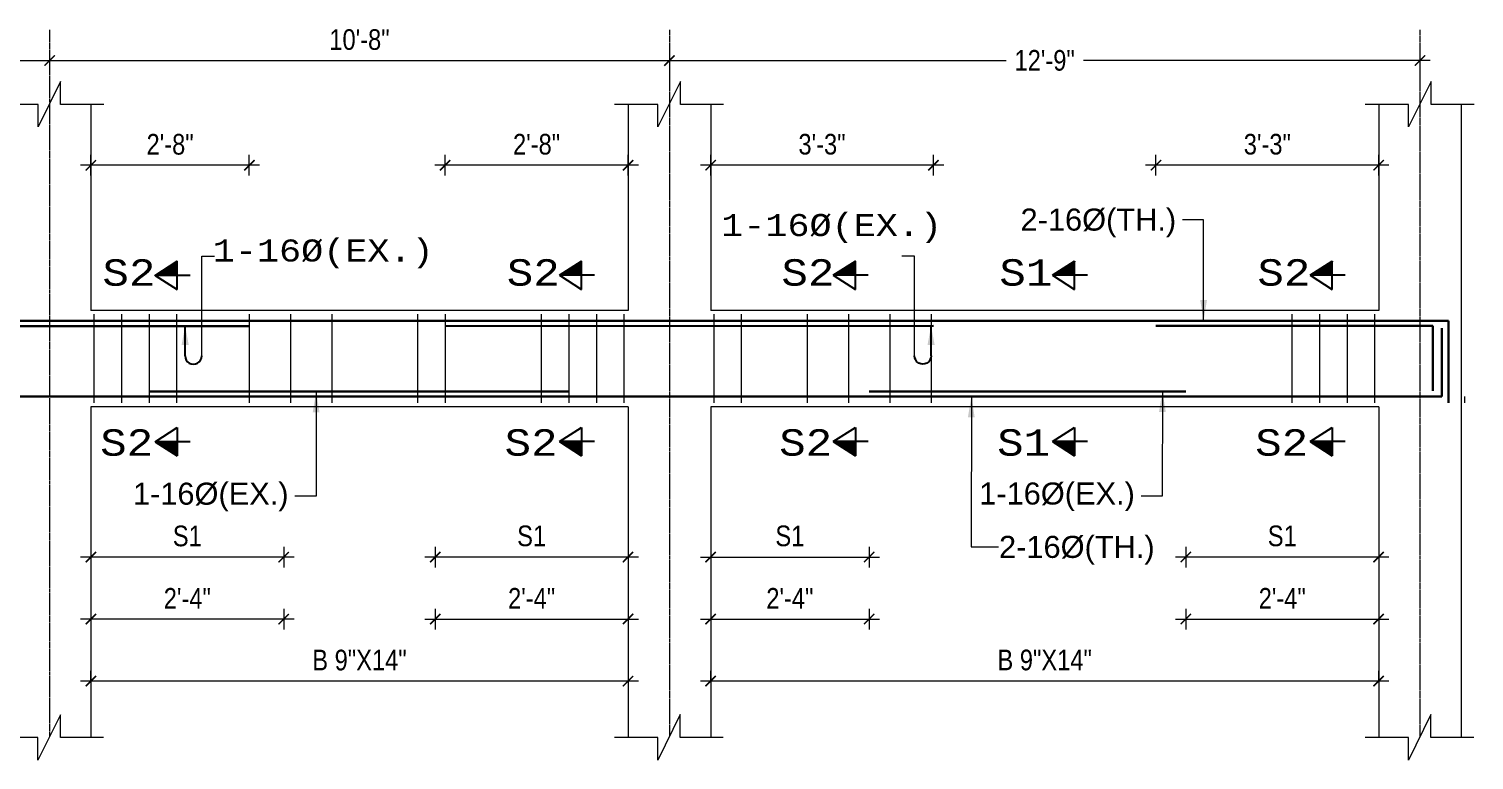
# Model space of a CAD drawing. Header units: inches. Extents: x -2812 to 9774, y -15726 to -746.
# Drawn here: x -707.9 to -288.2, y -11853.9 to -11641.5 of the extents above; entities that cross this region are included whole.
import ezdxf

# ---------------------------------------------------------------- set-up
doc = ezdxf.new("R2010")
doc.units = ezdxf.units.IN
doc.header["$LTSCALE"] = 17
doc.header["$MEASUREMENT"] = 0
for name, pattern in [('ACAD_ISO02W100', [15, 12, -3]), ('ACAD_ISO03W100', [30, 12, -18]), ('CENTER2', [1.125, 0.75, -0.125, 0.125, -0.125])]:
    doc.linetypes.add(name, pattern=pattern)
for name, color, linetype, lineweight in [('09 CONTINUITY', 7, 'Continuous', 9), ('15 CENTER', 113, 'CENTER2', 15), ('15 EXT BAR DIMENSION', 130, 'Continuous', 15), ('15 TEXT', 7, 'Continuous', 15), ('20 BEAM ELEVATION', 140, 'ACAD_ISO03W100', 20), ('20 BEAM SECTION ARROW', 7, 'ACAD_ISO02W100', 20), ('20 STIRRUPS', 137, 'Continuous', 20), ('25 BOT BAR', 12, 'Continuous', 25), ('30 EXTRABAR', 6, 'Continuous', 30), ('30 RENFORCEMENT', 12, 'Continuous', 30), ('MARK', 1, 'Continuous', 25), ('RINF', 4, 'Continuous', 25)]:
    doc.layers.add(name, color=color, linetype=linetype, lineweight=lineweight)
doc.layers.add('Dim', color=1, linetype='Continuous')
doc.styles.add('ARIAL', font='arial.ttf')
doc.styles.add('CUNEW', font='cour.ttf')
doc.styles.add('ordinary', font='ARIALN.TTF')
doc.styles.add('TEX8', font='cour.ttf', dxfattribs={"width": 0.75})
doc.dimstyles.new('SUREN 1', dxfattribs={"dimtxt": 0.75, "dimasz": 6, "dimexe": 1.5, "dimexo": 1.5, "dimgap": 1, "dimtad": 1, "dimdec": 1, "dimzin": 3, "dimdsep": 46, "dimlunit": 4, "dimtxsty": 'TEX8', "dimblk": 'ARCHTICK', "dimcen": 0.09375, "dimclrd": 1, "dimclre": 1, "dimclrt": 256, "dimadec": 0, "dimazin": 0, "dimtfac": 0.75, "dimtdec": 1, "dimtmove": 1, "dimatfit": 3, "dimfxl": 1, "dimtolj": 1, "dimtzin": 0, "dimlwd": 9, "dimlwe": 9, "dimarcsym": 0})
doc.dimstyles.new('SUREN 4', dxfattribs={"dimtxt": 4, "dimasz": 3, "dimexe": 3, "dimexo": 0, "dimgap": 3, "dimtad": 1, "dimdec": 0, "dimzin": 3, "dimdsep": 46, "dimlunit": 4, "dimtxsty": 'ordinary', "dimblk": 'ARCHTICK', "dimcen": 8, "dimdle": 3, "dimclrd": 1, "dimclre": 5, "dimclrt": 256, "dimadec": 3, "dimazin": 0, "dimtfac": 1, "dimtdec": 0, "dimtmove": 1, "dimatfit": 3, "dimfxl": 3, "dimfxlon": 1, "dimfrac": 1, "dimtolj": 1, "dimtzin": 0, "dimlwd": 5, "dimlwe": 5, "dimarcsym": 0})

# ---------------------------------------------------------------- blocks, each defined once
blk = doc.blocks.new('_ArchTick')
at = {"color": 0, "linetype": 'ByBlock', "const_width": 0.15}
blk.add_lwpolyline([(-0.5, -0.5), (0.5, 0.5)], dxfattribs=at)
blk = doc.blocks.new('*D1146')
at = {"layer": 'Defpoints', "color": 0, "transparency": 16777216}
for p in [(16422.78, -9256.88), (16478.78, -9256.88), (16422.78, -9300.49)]:
    blk.add_point(p, dxfattribs=at)
at = {"layer": 'Dim', "color": 1, "lineweight": 5, "transparency": 16777216}
blk.add_line((16481.78, -9300.49), (16419.78, -9300.49), dxfattribs=at)
at = {"layer": 'Dim', "color": 5, "lineweight": 5, "transparency": 16777216}
for p, q in [((16422.78, -9297.49), (16422.78, -9303.49)), ((16478.78, -9297.49), (16478.78, -9303.49))]:
    blk.add_line(p, q, dxfattribs=at)
at = {"layer": 'Dim', "color": 1, "lineweight": 5, "transparency": 16777216, "xscale": 3, "yscale": 3, "zscale": 3, "rotation": 180}
blk.add_blockref('_ArchTick', (16422.78, -9300.49), dxfattribs=at)
at = {"layer": 'Dim', "color": 1, "lineweight": 5, "transparency": 16777216, "xscale": 3, "yscale": 3, "zscale": 3}
blk.add_blockref('_ArchTick', (16478.78, -9300.49), dxfattribs=at)
at = {"layer": 'Dim', "transparency": 16777216, "insert": (16450.78, -9294.38), "char_height": 6, "attachment_point": 5, "style": 'ordinary'}
blk.add_mtext('\\A1;S1', dxfattribs=at)
blk = doc.blocks.new('*D1147')
at = {"layer": 'Defpoints', "color": 0, "transparency": 16777216}
for p in [(16422.78, -9256.88), (16478.78, -9256.88), (16478.78, -9318.49)]:
    blk.add_point(p, dxfattribs=at)
at = {"layer": 'Dim', "color": 5, "lineweight": 5, "transparency": 16777216}
for p, q in [((16422.78, -9315.49), (16422.78, -9321.49)), ((16478.78, -9315.49), (16478.78, -9321.49))]:
    blk.add_line(p, q, dxfattribs=at)
at = {"layer": 'Dim', "color": 1, "lineweight": 5, "transparency": 16777216}
blk.add_line((16419.78, -9318.49), (16481.78, -9318.49), dxfattribs=at)
at = {"layer": 'Dim', "color": 1, "lineweight": 5, "transparency": 16777216, "xscale": 3, "yscale": 3, "zscale": 3, "rotation": 180}
blk.add_blockref('_ArchTick', (16422.78, -9318.49), dxfattribs=at)
at = {"layer": 'Dim', "color": 1, "lineweight": 5, "transparency": 16777216, "xscale": 3, "yscale": 3, "zscale": 3}
blk.add_blockref('_ArchTick', (16478.78, -9318.49), dxfattribs=at)
at = {"layer": 'Dim', "transparency": 16777216, "insert": (16450.78, -9312.47), "char_height": 6, "attachment_point": 5, "style": 'ordinary'}
blk.add_mtext('\\A1;2\'-4"', dxfattribs=at)
blk = doc.blocks.new('*D1148')
at = {"layer": 'Defpoints', "color": 0, "transparency": 16777216}
for p in [(16204.78, -9256.88), (16260.78, -9256.88), (16204.78, -9300.49)]:
    blk.add_point(p, dxfattribs=at)
at = {"layer": 'Dim', "color": 1, "lineweight": 5, "transparency": 16777216}
blk.add_line((16263.78, -9300.49), (16201.78, -9300.49), dxfattribs=at)
at = {"layer": 'Dim', "color": 5, "lineweight": 5, "transparency": 16777216}
for p, q in [((16204.78, -9297.49), (16204.78, -9303.49)), ((16260.78, -9297.49), (16260.78, -9303.49))]:
    blk.add_line(p, q, dxfattribs=at)
at = {"layer": 'Dim', "color": 1, "lineweight": 5, "transparency": 16777216, "xscale": 3, "yscale": 3, "zscale": 3, "rotation": 180}
blk.add_blockref('_ArchTick', (16204.78, -9300.49), dxfattribs=at)
at = {"layer": 'Dim', "color": 1, "lineweight": 5, "transparency": 16777216, "xscale": 3, "yscale": 3, "zscale": 3}
blk.add_blockref('_ArchTick', (16260.78, -9300.49), dxfattribs=at)
at = {"layer": 'Dim', "transparency": 16777216, "insert": (16232.78, -9294.38), "char_height": 6, "attachment_point": 5, "style": 'ordinary'}
blk.add_mtext('\\A1;S1', dxfattribs=at)
blk = doc.blocks.new('*D1149')
at = {"layer": 'Defpoints', "color": 0, "transparency": 16777216}
for p in [(16204.78, -9256.88), (16260.78, -9256.88), (16260.78, -9318.49)]:
    blk.add_point(p, dxfattribs=at)
at = {"layer": 'Dim', "color": 5, "lineweight": 5, "transparency": 16777216}
for p, q in [((16204.78, -9315.49), (16204.78, -9321.49)), ((16260.78, -9315.49), (16260.78, -9321.49))]:
    blk.add_line(p, q, dxfattribs=at)
at = {"layer": 'Dim', "color": 1, "lineweight": 5, "transparency": 16777216}
blk.add_line((16201.78, -9318.49), (16263.78, -9318.49), dxfattribs=at)
at = {"layer": 'Dim', "color": 1, "lineweight": 5, "transparency": 16777216, "xscale": 3, "yscale": 3, "zscale": 3, "rotation": 180}
blk.add_blockref('_ArchTick', (16204.78, -9318.49), dxfattribs=at)
at = {"layer": 'Dim', "color": 1, "lineweight": 5, "transparency": 16777216, "xscale": 3, "yscale": 3, "zscale": 3}
blk.add_blockref('_ArchTick', (16260.78, -9318.49), dxfattribs=at)
at = {"layer": 'Dim', "transparency": 16777216, "insert": (16232.78, -9312.47), "char_height": 6, "attachment_point": 5, "style": 'ordinary'}
blk.add_mtext('\\A1;2\'-4"', dxfattribs=at)
blk = doc.blocks.new('*D1150')
at = {"layer": 'Defpoints', "color": 0, "transparency": 16777216}
for p in [(16284.78, -9256.88), (16330.78, -9256.88), (16330.78, -9300.49)]:
    blk.add_point(p, dxfattribs=at)
at = {"layer": 'Dim', "color": 1, "lineweight": 5, "transparency": 16777216}
blk.add_line((16281.78, -9300.49), (16333.78, -9300.49), dxfattribs=at)
at = {"layer": 'Dim', "color": 5, "lineweight": 5, "transparency": 16777216}
for p, q in [((16284.78, -9297.49), (16284.78, -9303.49)), ((16330.78, -9297.49), (16330.78, -9303.49))]:
    blk.add_line(p, q, dxfattribs=at)
at = {"layer": 'Dim', "color": 1, "lineweight": 5, "transparency": 16777216, "xscale": 3, "yscale": 3, "zscale": 3, "rotation": 180}
blk.add_blockref('_ArchTick', (16284.78, -9300.49), dxfattribs=at)
at = {"layer": 'Dim', "color": 1, "lineweight": 5, "transparency": 16777216, "xscale": 3, "yscale": 3, "zscale": 3}
blk.add_blockref('_ArchTick', (16330.78, -9300.49), dxfattribs=at)
at = {"layer": 'Dim', "transparency": 16777216, "insert": (16307.78, -9294.38), "char_height": 6, "attachment_point": 5, "style": 'ordinary'}
blk.add_mtext('\\A1;S1', dxfattribs=at)
blk = doc.blocks.new('*D1151')
at = {"layer": 'Defpoints', "color": 0, "transparency": 16777216}
for p in [(16284.78, -9256.88), (16330.78, -9256.88), (16330.78, -9318.49)]:
    blk.add_point(p, dxfattribs=at)
at = {"layer": 'Dim', "color": 5, "lineweight": 5, "transparency": 16777216}
for p, q in [((16284.78, -9315.49), (16284.78, -9321.49)), ((16330.78, -9315.49), (16330.78, -9321.49))]:
    blk.add_line(p, q, dxfattribs=at)
at = {"layer": 'Dim', "color": 1, "lineweight": 5, "transparency": 16777216}
blk.add_line((16281.78, -9318.49), (16333.78, -9318.49), dxfattribs=at)
at = {"layer": 'Dim', "color": 1, "lineweight": 5, "transparency": 16777216, "xscale": 3, "yscale": 3, "zscale": 3, "rotation": 180}
blk.add_blockref('_ArchTick', (16284.78, -9318.49), dxfattribs=at)
at = {"layer": 'Dim', "color": 1, "lineweight": 5, "transparency": 16777216, "xscale": 3, "yscale": 3, "zscale": 3}
blk.add_blockref('_ArchTick', (16330.78, -9318.49), dxfattribs=at)
at = {"layer": 'Dim', "transparency": 16777216, "insert": (16307.78, -9312.47), "char_height": 6, "attachment_point": 5, "style": 'ordinary'}
blk.add_mtext('\\A1;2\'-4"', dxfattribs=at)
blk = doc.blocks.new('*D1152')
at = {"layer": 'Defpoints', "color": 0, "transparency": 16777216}
for p in [(16104.78, -9256.9), (16160.78, -9256.9), (16104.78, -9300.51)]:
    blk.add_point(p, dxfattribs=at)
at = {"layer": 'Dim', "color": 1, "lineweight": 5, "transparency": 16777216}
blk.add_line((16163.78, -9300.51), (16101.78, -9300.51), dxfattribs=at)
at = {"layer": 'Dim', "color": 5, "lineweight": 5, "transparency": 16777216}
for p, q in [((16104.78, -9297.51), (16104.78, -9303.51)), ((16160.78, -9297.51), (16160.78, -9303.51))]:
    blk.add_line(p, q, dxfattribs=at)
at = {"layer": 'Dim', "color": 1, "lineweight": 5, "transparency": 16777216, "xscale": 3, "yscale": 3, "zscale": 3, "rotation": 180}
blk.add_blockref('_ArchTick', (16104.78, -9300.51), dxfattribs=at)
at = {"layer": 'Dim', "color": 1, "lineweight": 5, "transparency": 16777216, "xscale": 3, "yscale": 3, "zscale": 3}
blk.add_blockref('_ArchTick', (16160.78, -9300.51), dxfattribs=at)
at = {"layer": 'Dim', "transparency": 16777216, "insert": (16132.78, -9294.4), "char_height": 6, "attachment_point": 5, "style": 'ordinary'}
blk.add_mtext('\\A1;S1', dxfattribs=at)
blk = doc.blocks.new('*D1153')
at = {"layer": 'Defpoints', "color": 0, "transparency": 16777216}
for p in [(16104.78, -9256.9), (16160.78, -9256.9), (16104.78, -9318.51)]:
    blk.add_point(p, dxfattribs=at)
at = {"layer": 'Dim', "color": 5, "lineweight": 5, "transparency": 16777216}
for p, q in [((16104.78, -9315.51), (16104.78, -9321.51)), ((16160.78, -9315.51), (16160.78, -9321.51))]:
    blk.add_line(p, q, dxfattribs=at)
at = {"layer": 'Dim', "color": 1, "lineweight": 5, "transparency": 16777216}
blk.add_line((16163.78, -9318.51), (16101.78, -9318.51), dxfattribs=at)
at = {"layer": 'Dim', "color": 1, "lineweight": 5, "transparency": 16777216, "xscale": 3, "yscale": 3, "zscale": 3, "rotation": 180}
blk.add_blockref('_ArchTick', (16104.78, -9318.51), dxfattribs=at)
at = {"layer": 'Dim', "color": 1, "lineweight": 5, "transparency": 16777216, "xscale": 3, "yscale": 3, "zscale": 3}
blk.add_blockref('_ArchTick', (16160.78, -9318.51), dxfattribs=at)
at = {"layer": 'Dim', "transparency": 16777216, "insert": (16132.78, -9312.49), "char_height": 6, "attachment_point": 5, "style": 'ordinary'}
blk.add_mtext('\\A1;2\'-4"', dxfattribs=at)
blk = doc.blocks.new('*D1154')
at = {"layer": 'Defpoints', "color": 0, "transparency": 16777216}
for p in [(16284.78, -9336.49), (16284.78, -9336.49), (16478.78, -9336.49)]:
    blk.add_point(p, dxfattribs=at)
at = {"layer": 'Dim', "color": 5, "lineweight": 5, "transparency": 16777216}
for p, q in [((16284.78, -9336.49), (16284.78, -9333.49)), ((16478.78, -9336.49), (16478.78, -9333.49))]:
    blk.add_line(p, q, dxfattribs=at)
at = {"layer": 'Dim', "color": 1, "lineweight": 5, "transparency": 16777216}
blk.add_line((16481.78, -9336.49), (16281.78, -9336.49), dxfattribs=at)
at = {"layer": 'Dim', "color": 1, "lineweight": 5, "transparency": 16777216, "xscale": 3, "yscale": 3, "zscale": 3, "rotation": 180}
blk.add_blockref('_ArchTick', (16284.78, -9336.49), dxfattribs=at)
at = {"layer": 'Dim', "color": 1, "lineweight": 5, "transparency": 16777216, "xscale": 3, "yscale": 3, "zscale": 3}
blk.add_blockref('_ArchTick', (16478.78, -9336.49), dxfattribs=at)
at = {"layer": 'Dim', "transparency": 16777216, "insert": (16381.78, -9330.42), "char_height": 6, "attachment_point": 5, "style": 'ordinary'}
blk.add_mtext('\\A1;B 9"X14"', dxfattribs=at)
blk = doc.blocks.new('*D1155')
at = {"layer": 'Defpoints', "color": 0, "transparency": 16777216}
for p in [(16104.78, -9336.51, 0), (16104.78, -9336.51), (16260.78, -9336.49)]:
    blk.add_point(p, dxfattribs=at)
at = {"layer": 'Dim', "color": 5, "lineweight": 5, "transparency": 16777216}
for p, q in [((16104.78, -9336.51), (16104.78, -9333.51)), ((16260.78, -9336.49), (16260.78, -9339.51))]:
    blk.add_line(p, q, dxfattribs=at)
at = {"layer": 'Dim', "color": 1, "lineweight": 5, "transparency": 16777216}
blk.add_line((16263.78, -9336.51), (16101.78, -9336.51), dxfattribs=at)
at = {"layer": 'Dim', "color": 1, "lineweight": 5, "transparency": 16777216, "xscale": 3, "yscale": 3, "zscale": 3, "rotation": 180}
blk.add_blockref('_ArchTick', (16104.78, -9336.51), dxfattribs=at)
at = {"layer": 'Dim', "color": 1, "lineweight": 5, "transparency": 16777216, "xscale": 3, "yscale": 3, "zscale": 3}
blk.add_blockref('_ArchTick', (16260.78, -9336.51), dxfattribs=at)
at = {"layer": 'Dim', "transparency": 16777216, "insert": (16182.78, -9330.44), "char_height": 6, "attachment_point": 5, "style": 'ordinary'}
blk.add_mtext('\\A1;B 9"X14"', dxfattribs=at)
blk = doc.blocks.new('A$C760A2D39')
at = {"layer": 'MARK', "color": 2}
blk.add_line((0.65, 1.5), (0.65, 6.92), dxfattribs=at)
blk.add_ellipse((2.15, 1.5), major_axis=(-1.06, 1.06), ratio=1, start_param=0.785398, end_param=3.926991, dxfattribs=at)
blk.add_solid([(1.3, 3.47), (0.65, 6.93), (0, 3.47)], dxfattribs=at)
blk = doc.blocks.new('A$C685A745A')
at = {"layer": '20 BEAM ELEVATION', "linetype": 'Continuous', "lineweight": 20, "ltscale": 10}
blk.add_lwpolyline([(3.65, 1.47), (3.65, 19.57), (5.96, 19.57)], dxfattribs=at)
at = {"layer": '20 BEAM SECTION ARROW', "color": 6, "linetype": 'Continuous'}
blk.add_blockref('A$C760A2D39', (0, -0.01), dxfattribs=at)
blk = doc.blocks.new('*D1161')
at = {"layer": 'Defpoints', "color": 0, "transparency": 16777216}
for p in [(16092.78, -9147.42, 0), (16272.78, -9147.4), (16272.78, -9156.32)]:
    blk.add_point(p, dxfattribs=at)
at = {"layer": 'Dim', "color": 5, "lineweight": 5, "transparency": 16777216}
for p, q in [((16092.78, -9153.32), (16092.78, -9159.32)), ((16272.78, -9153.32), (16272.78, -9159.32))]:
    blk.add_line(p, q, dxfattribs=at)
at = {"layer": 'Dim', "color": 1, "lineweight": 5, "transparency": 16777216}
blk.add_line((16089.78, -9156.32), (16275.78, -9156.32), dxfattribs=at)
at = {"layer": 'Dim', "color": 1, "lineweight": 5, "transparency": 16777216, "xscale": 3, "yscale": 3, "zscale": 3, "rotation": 180}
blk.add_blockref('_ArchTick', (16092.78, -9156.32), dxfattribs=at)
at = {"layer": 'Dim', "color": 1, "lineweight": 5, "transparency": 16777216, "xscale": 3, "yscale": 3, "zscale": 3}
blk.add_blockref('_ArchTick', (16272.78, -9156.32), dxfattribs=at)
at = {"layer": 'Dim', "transparency": 16777216, "insert": (16182.78, -9150.26), "char_height": 6, "attachment_point": 5, "style": 'ordinary'}
blk.add_mtext('\\A1;10\'-8"', dxfattribs=at)
blk = doc.blocks.new('*D1162')
at = {"layer": 'Defpoints', "color": 0, "transparency": 16777216}
for p in [(16207.66, -9186.71), (16260.78, -9228.88), (16207.66, -9233.4)]:
    blk.add_point(p, dxfattribs=at)
at = {"layer": 'Dim', "color": 1, "lineweight": 5, "transparency": 16777216}
blk.add_line((16263.78, -9186.71), (16204.66, -9186.71), dxfattribs=at)
at = {"layer": 'Dim', "color": 5, "lineweight": 5, "transparency": 16777216}
for p, q in [((16207.66, -9189.71), (16207.66, -9183.71)), ((16260.78, -9189.71), (16260.78, -9183.71))]:
    blk.add_line(p, q, dxfattribs=at)
at = {"layer": 'Dim', "color": 1, "lineweight": 5, "transparency": 16777216, "xscale": 3, "yscale": 3, "zscale": 3, "rotation": 180}
blk.add_blockref('_ArchTick', (16207.66, -9186.71), dxfattribs=at)
at = {"layer": 'Dim', "color": 1, "lineweight": 5, "transparency": 16777216, "xscale": 3, "yscale": 3, "zscale": 3}
blk.add_blockref('_ArchTick', (16260.78, -9186.71), dxfattribs=at)
at = {"layer": 'Dim', "transparency": 16777216, "insert": (16234.22, -9180.65), "char_height": 6, "attachment_point": 5, "style": 'ordinary'}
blk.add_mtext('\\A1;2\'-8"', dxfattribs=at)
blk = doc.blocks.new('*D1163')
at = {"layer": 'Defpoints', "color": 0, "transparency": 16777216}
for p in [(16104.78, -9186.73), (16104.78, -9228.9), (16150.79, -9233.4)]:
    blk.add_point(p, dxfattribs=at)
at = {"layer": 'Dim', "color": 1, "lineweight": 5, "transparency": 16777216}
blk.add_line((16153.79, -9186.73), (16101.78, -9186.73), dxfattribs=at)
at = {"layer": 'Dim', "color": 5, "lineweight": 5, "transparency": 16777216}
for p, q in [((16104.78, -9189.73), (16104.78, -9183.73)), ((16150.79, -9189.73), (16150.79, -9183.73))]:
    blk.add_line(p, q, dxfattribs=at)
at = {"layer": 'Dim', "color": 1, "lineweight": 5, "transparency": 16777216, "xscale": 3, "yscale": 3, "zscale": 3, "rotation": 180}
blk.add_blockref('_ArchTick', (16104.78, -9186.73), dxfattribs=at)
at = {"layer": 'Dim', "color": 1, "lineweight": 5, "transparency": 16777216, "xscale": 3, "yscale": 3, "zscale": 3}
blk.add_blockref('_ArchTick', (16150.79, -9186.73), dxfattribs=at)
at = {"layer": 'Dim', "transparency": 16777216, "insert": (16127.78, -9180.67), "char_height": 6, "attachment_point": 5, "style": 'ordinary'}
blk.add_mtext('\\A1;2\'-8"', dxfattribs=at)
blk = doc.blocks.new('*D1164')
at = {"layer": 'Defpoints', "color": 0, "transparency": 16777216}
for p in [(16414.11, -9186.71), (16478.78, -9228.88), (16414.11, -9233.39, 0)]:
    blk.add_point(p, dxfattribs=at)
at = {"layer": 'Dim', "color": 1, "lineweight": 5, "transparency": 16777216}
blk.add_line((16481.78, -9186.71), (16411.11, -9186.71), dxfattribs=at)
at = {"layer": 'Dim', "color": 5, "lineweight": 5, "transparency": 16777216}
for p, q in [((16414.11, -9189.71), (16414.11, -9183.71)), ((16478.78, -9189.71), (16478.78, -9183.71))]:
    blk.add_line(p, q, dxfattribs=at)
at = {"layer": 'Dim', "color": 1, "lineweight": 5, "transparency": 16777216, "xscale": 3, "yscale": 3, "zscale": 3, "rotation": 180}
blk.add_blockref('_ArchTick', (16414.11, -9186.71), dxfattribs=at)
at = {"layer": 'Dim', "color": 1, "lineweight": 5, "transparency": 16777216, "xscale": 3, "yscale": 3, "zscale": 3}
blk.add_blockref('_ArchTick', (16478.78, -9186.71), dxfattribs=at)
at = {"layer": 'Dim', "transparency": 16777216, "insert": (16446.45, -9180.65), "char_height": 6, "attachment_point": 5, "style": 'ordinary'}
blk.add_mtext('\\A1;3\'-3"', dxfattribs=at)
blk = doc.blocks.new('*D1165')
at = {"layer": 'Defpoints', "color": 0, "transparency": 16777216}
for p in [(16284.78, -9186.71), (16349.45, -9228.88), (16284.78, -9233.39, 0)]:
    blk.add_point(p, dxfattribs=at)
at = {"layer": 'Dim', "color": 1, "lineweight": 5, "transparency": 16777216}
blk.add_line((16352.45, -9186.71), (16281.78, -9186.71), dxfattribs=at)
at = {"layer": 'Dim', "color": 5, "lineweight": 5, "transparency": 16777216}
for p, q in [((16284.78, -9189.71), (16284.78, -9183.71)), ((16349.45, -9189.71), (16349.45, -9183.71))]:
    blk.add_line(p, q, dxfattribs=at)
at = {"layer": 'Dim', "color": 1, "lineweight": 5, "transparency": 16777216, "xscale": 3, "yscale": 3, "zscale": 3, "rotation": 180}
blk.add_blockref('_ArchTick', (16284.78, -9186.71), dxfattribs=at)
at = {"layer": 'Dim', "color": 1, "lineweight": 5, "transparency": 16777216, "xscale": 3, "yscale": 3, "zscale": 3}
blk.add_blockref('_ArchTick', (16349.45, -9186.71), dxfattribs=at)
at = {"layer": 'Dim', "transparency": 16777216, "insert": (16317.11, -9180.65), "char_height": 6, "attachment_point": 5, "style": 'ordinary'}
blk.add_mtext('\\A1;3\'-3"', dxfattribs=at)
blk = doc.blocks.new('*D1166')
at = {"layer": 'Defpoints', "color": 0, "transparency": 16777216}
for p in [(15874.78, -9147.42), (16092.78, -9147.42), (16092.78, -9156.32)]:
    blk.add_point(p, dxfattribs=at)
at = {"layer": 'Dim', "color": 5, "lineweight": 5, "transparency": 16777216}
for p, q in [((15874.78, -9153.32), (15874.78, -9159.32)), ((16092.78, -9153.32), (16092.78, -9159.32))]:
    blk.add_line(p, q, dxfattribs=at)
at = {"layer": 'Dim', "color": 1, "lineweight": 5, "transparency": 16777216}
blk.add_line((15871.78, -9156.32), (16095.78, -9156.32), dxfattribs=at)
at = {"layer": 'Dim', "color": 1, "lineweight": 5, "transparency": 16777216, "xscale": 3, "yscale": 3, "zscale": 3, "rotation": 180}
blk.add_blockref('_ArchTick', (15874.78, -9156.32), dxfattribs=at)
at = {"layer": 'Dim', "color": 1, "lineweight": 5, "transparency": 16777216, "xscale": 3, "yscale": 3, "zscale": 3}
blk.add_blockref('_ArchTick', (16092.78, -9156.32), dxfattribs=at)
at = {"layer": 'Dim', "transparency": 16777216, "insert": (15983.78, -9150.26), "char_height": 6, "attachment_point": 5, "style": 'ordinary'}
blk.add_mtext('\\A1;13\'-9"', dxfattribs=at)
blk = doc.blocks.new('*D1449')
at = {"layer": 'Defpoints', "color": 0, "transparency": 16777216}
for p in [(16272.78, -9147.4), (16490.78, -9147.4), (16490.78, -9156.3)]:
    blk.add_point(p, dxfattribs=at)
at = {"layer": 'Dim', "color": 5, "lineweight": 5, "transparency": 16777216}
for p, q in [((16272.78, -9153.3), (16272.78, -9159.3)), ((16490.78, -9153.3), (16490.78, -9159.3))]:
    blk.add_line(p, q, dxfattribs=at)
at = {"layer": 'Dim', "color": 1, "lineweight": 5, "transparency": 16777216}
for p, q in [((16269.78, -9156.3), (16370.55, -9156.3)), ((16493.78, -9156.3), (16393.01, -9156.3))]:
    blk.add_line(p, q, dxfattribs=at)
at = {"layer": 'Dim', "color": 1, "lineweight": 5, "transparency": 16777216, "xscale": 3, "yscale": 3, "zscale": 3, "rotation": 180}
blk.add_blockref('_ArchTick', (16272.78, -9156.3), dxfattribs=at)
at = {"layer": 'Dim', "color": 1, "lineweight": 5, "transparency": 16777216, "xscale": 3, "yscale": 3, "zscale": 3}
blk.add_blockref('_ArchTick', (16490.78, -9156.3), dxfattribs=at)
at = {"layer": 'Dim', "transparency": 16777216, "insert": (16381.78, -9156.3), "char_height": 6, "attachment_point": 5, "style": 'ordinary'}
blk.add_mtext('\\A1;12\'-9"', dxfattribs=at)
blk = doc.blocks.new('BS3')
at = {"layer": 'RINF'}
h = blk.add_hatch(dxfattribs=at)
h.set_pattern_fill('ANSI31', color=1, scale=0.029257, style=0)
h.set_pattern_definition([(135.000000013, (-52930.0388366, -24607.32627), (0.00271529004177, 0.00271529004057), [])])
h.paths.add_polyline_path([(16129.85, -9214.6), (16123.44, -9218.69), (16129.85, -9218.69)])
h = blk.add_hatch(dxfattribs=at)
h.set_pattern_fill('ANSI31', color=1, scale=0.029257, style=0)
h.set_pattern_definition([(135.000000013, (-53047.4710388, -24607.3065538), (0.00271529004177, 0.00271529004057), [])])
h.paths.add_polyline_path([(16247.28, -9214.58), (16240.87, -9218.67), (16247.28, -9218.67)])
h = blk.add_hatch(dxfattribs=at)
h.set_pattern_fill('ANSI31', color=1, scale=0.029257, style=0)
h.set_pattern_definition([(135.000000013, (-53126.9968396, -24607.3065538), (0.00271529004177, 0.00271529004057), [])])
h.paths.add_polyline_path([(16326.81, -9214.58), (16320.4, -9218.67), (16326.81, -9218.67)])
h = blk.add_hatch(dxfattribs=at)
h.set_pattern_fill('ANSI31', color=1, scale=0.029257, style=0)
h.set_pattern_definition([(135.000000013, (-53190.6307775, -24607.3065538), (0.00271529004177, 0.00271529004057), [])])
h.paths.add_polyline_path([(16390.44, -9214.58), (16384.03, -9218.67), (16390.44, -9218.67)])
h = blk.add_hatch(dxfattribs=at)
h.set_pattern_fill('ANSI31', color=1, scale=0.029257, style=0)
h.set_pattern_definition([(135.000000013, (-53265.4710388, -24607.3065538), (0.00271529004177, 0.00271529004057), [])])
h.paths.add_polyline_path([(16465.28, -9214.58), (16458.87, -9218.67), (16465.28, -9218.67)])
h = blk.add_hatch(dxfattribs=at)
h.set_pattern_fill('ANSI31', color=1, scale=1.6, style=0)
h.set_pattern_definition([(135.000000013, (-3778003.64923, -826400.14678), (0.148492424155, 0.148492424089), [])])
h.paths.add_polyline_path([(16129.85, -9271.09), (16123.44, -9267), (16129.85, -9267)])
h = blk.add_hatch(dxfattribs=at)
h.set_pattern_fill('ANSI31', color=1, scale=1.6, style=0)
h.set_pattern_definition([(135.000000013, (-3778121.08143, -826400.12706), (0.148492424155, 0.148492424089), [])])
h.paths.add_polyline_path([(16247.28, -9271.07), (16240.87, -9266.98), (16247.28, -9266.98)])
h = blk.add_hatch(dxfattribs=at)
h.set_pattern_fill('ANSI31', color=1, scale=1.6, style=0)
h.set_pattern_definition([(135.000000013, (-3778200.60724, -826400.12706), (0.148492424155, 0.148492424089), [])])
h.paths.add_polyline_path([(16326.81, -9271.07), (16320.4, -9266.98), (16326.81, -9266.98)])
h = blk.add_hatch(dxfattribs=at)
h.set_pattern_fill('ANSI31', color=1, scale=1.6, style=0)
h.set_pattern_definition([(135.000000013, (-3778264.24117, -826400.12706), (0.148492424155, 0.148492424089), [])])
h.paths.add_polyline_path([(16390.44, -9271.07), (16384.03, -9266.98), (16390.44, -9266.98)])
h = blk.add_hatch(dxfattribs=at)
h.set_pattern_fill('ANSI31', color=1, scale=1.6, style=0)
h.set_pattern_definition([(135.000000013, (-3778339.08143, -826400.12706), (0.148492424155, 0.148492424089), [])])
h.paths.add_polyline_path([(16465.28, -9271.07), (16458.87, -9266.98), (16465.28, -9266.98)])
at = {"layer": '09 CONTINUITY', "color": 2, "lineweight": 5, "ltscale": 25, "elevation": 0}
for points in [[(16108.5, -9169.07), (16095.99, -9169.07), (16095.99, -9162.44), (16089.46, -9175.61), (16089.46, -9169.07), (16076.88, -9169.07)], [(16108.45, -9352.9), (16095.95, -9352.9), (16095.95, -9346.27), (16089.41, -9359.45), (16089.41, -9352.9), (16076.83, -9352.9)]]:
    blk.add_lwpolyline(points, dxfattribs=at)
at = {"layer": '09 CONTINUITY', "color": 2, "lineweight": 5, "ltscale": 25}
for points in [[(16288.5, -9169.05), (16275.99, -9169.05), (16275.99, -9162.42), (16269.46, -9175.6), (16269.46, -9169.05), (16256.88, -9169.05)], [(16506.5, -9169.05), (16493.99, -9169.05), (16493.99, -9162.42), (16487.46, -9175.6), (16487.46, -9169.05), (16474.88, -9169.05)], [(16288.45, -9352.88), (16275.95, -9352.88), (16275.95, -9346.25), (16269.41, -9359.43), (16269.41, -9352.88), (16256.83, -9352.88)], [(16506.45, -9352.88), (16493.95, -9352.88), (16493.95, -9346.25), (16487.41, -9359.43), (16487.41, -9352.88), (16474.83, -9352.88)]]:
    blk.add_lwpolyline(points, dxfattribs=at)
at = {"layer": '15 CENTER', "ltscale": 0.05}
for p, q in [((16092.78, -9147.42, 0), (16092.78, -9352.66, 0)), ((16272.78, -9147.4), (16272.78, -9352.64)), ((16490.78, -9147.4), (16490.78, -9352.64))]:
    blk.add_line(p, q, dxfattribs=at)
at = {"layer": '20 BEAM ELEVATION', "linetype": 'ByBlock', "ltscale": 20}
for p, q in [((16104.78, -9169.07, 0), (16104.78, -9228.9, 0)), ((16260.78, -9169.05), (16260.78, -9228.88)), ((16284.78, -9169.05), (16284.78, -9228.88)), ((16478.78, -9169.05), (16478.78, -9228.88)), ((16502.78, -9169.05), (16502.78, -9256.88)), ((16260.78, -9228.88), (16104.78, -9228.9, 0)), ((16478.78, -9228.88), (16284.78, -9228.88)), ((16260.78, -9256.88), (16104.78, -9256.9, 0)), ((16104.78, -9256.9, 0), (16104.78, -9352.9, 0)), ((16260.78, -9256.88), (16260.78, -9352.88)), ((16284.78, -9256.88), (16284.78, -9352.88)), ((16478.78, -9256.88), (16284.78, -9256.88)), ((16478.78, -9256.88), (16478.78, -9352.88)), ((16502.78, -9256.88), (16502.78, -9352.88))]:
    blk.add_line(p, q, dxfattribs=at)
at = {"layer": '20 STIRRUPS'}
for p, q in [((16105.66, -9229.96, 0), (16105.66, -9255.73, 0)), ((16113.66, -9229.96, 0), (16113.66, -9255.73, 0)), ((16121.66, -9229.96, 0), (16121.66, -9255.73, 0)), ((16129.66, -9229.96, 0), (16129.66, -9255.73, 0)), ((16150.79, -9229.96, 0), (16150.79, -9255.73, 0)), ((16162.79, -9229.96, 0), (16162.79, -9255.73, 0)), ((16174.79, -9229.96, 0), (16174.79, -9255.73, 0)), ((16199.66, -9229.94), (16199.66, -9255.71)), ((16207.66, -9229.94), (16207.66, -9255.71)), ((16235.59, -9229.94), (16235.59, -9255.71)), ((16243.59, -9229.94), (16243.59, -9255.71)), ((16251.59, -9229.94), (16251.59, -9255.71)), ((16259.59, -9229.94), (16259.59, -9255.71)), ((16285.66, -9229.94), (16285.66, -9255.71)), ((16293.66, -9229.94), (16293.66, -9255.71)), ((16312.79, -9229.94), (16312.79, -9255.71)), ((16324.79, -9229.94), (16324.79, -9255.71)), ((16336.79, -9229.94), (16336.79, -9255.71)), ((16348.79, -9229.94), (16348.79, -9255.71)), ((16453.59, -9229.94), (16453.59, -9255.71)), ((16461.59, -9229.94), (16461.59, -9255.71)), ((16469.59, -9229.94), (16469.59, -9255.71)), ((16477.59, -9229.94), (16477.59, -9255.71)), ((16503.66, -9253.88), (16503.66, -9255.71))]:
    blk.add_line(p, q, dxfattribs=at)
at = {"layer": '30 EXTRABAR', "lineweight": 30, "ltscale": 0.75}
for p, q in [((16150.79, -9233.4, 0), (16080.78, -9233.4, 0)), ((16494.51, -9233.39, 0), (16494.51, -9252.2, 0)), ((16243.59, -9252.43), (16121.66, -9252.46, 0)), ((16422.78, -9252.41), (16330.78, -9252.42))]:
    blk.add_line(p, q, dxfattribs=at)
at = {"layer": '30 EXTRABAR', "lineweight": 30, "ltscale": 0.75, "elevation": 0, "flags": 128}
for points in [[(16349.45, -9233.38), (16207.66, -9233.4)], [(16494.51, -9233.39), (16414.11, -9233.39)]]:
    blk.add_lwpolyline(points, dxfattribs=at)
at = {"layer": '30 RENFORCEMENT', "lineweight": 30, "ltscale": 0.75}
for p, q in [((16499.09, -9231.91), (16080.78, -9231.93, 0)), ((16499.09, -9231.88), (16499.09, -9255.72)), ((16499.09, -9231.96), (16499.09, -9250.22)), ((16497.09, -9234.01), (16497.09, -9253.88)), ((16497.09, -9253.88), (16080.78, -9253.9, 0))]:
    blk.add_line(p, q, dxfattribs=at)
at = {"layer": 'RINF', "color": 1}
for p, q in [((16123.44, -9218.69, 0), (16129.85, -9214.6, 0)), ((16129.85, -9222.78, 0), (16129.85, -9214.6, 0)), ((16240.87, -9218.67), (16247.28, -9214.58)), ((16247.28, -9222.76), (16247.28, -9214.58)), ((16320.4, -9218.67), (16326.81, -9214.58)), ((16326.81, -9222.76), (16326.81, -9214.58)), ((16384.03, -9218.67), (16390.44, -9214.58)), ((16390.44, -9222.76), (16390.44, -9214.58)), ((16458.87, -9218.67), (16465.28, -9214.58)), ((16465.28, -9222.76), (16465.28, -9214.58)), ((16133.59, -9218.69, 0), (16123.44, -9218.69, 0)), ((16123.44, -9218.69, 0), (16129.85, -9222.78, 0)), ((16251.02, -9218.67), (16240.87, -9218.67)), ((16240.87, -9218.67), (16247.28, -9222.76)), ((16330.54, -9218.67), (16320.4, -9218.67)), ((16320.4, -9218.67), (16326.81, -9222.76)), ((16394.18, -9218.67), (16384.03, -9218.67)), ((16384.03, -9218.67), (16390.44, -9222.76)), ((16469.02, -9218.67), (16458.87, -9218.67)), ((16458.87, -9218.67), (16465.28, -9222.76)), ((16123.44, -9267, 0), (16129.85, -9262.91, 0)), ((16129.85, -9262.91, 0), (16129.85, -9271.09, 0)), ((16240.87, -9266.98, 0), (16247.28, -9262.89, 0)), ((16247.28, -9262.89, 0), (16247.28, -9271.07, 0)), ((16320.4, -9266.98, 0), (16326.81, -9262.89, 0)), ((16326.81, -9262.89, 0), (16326.81, -9271.07, 0)), ((16384.03, -9266.98, 0), (16390.44, -9262.89, 0)), ((16390.44, -9262.89, 0), (16390.44, -9271.07, 0)), ((16458.87, -9266.98, 0), (16465.28, -9262.89, 0)), ((16465.28, -9262.89, 0), (16465.28, -9271.07, 0)), ((16133.59, -9267, 0), (16123.44, -9267, 0)), ((16123.44, -9267, 0), (16129.85, -9271.09, 0)), ((16251.02, -9266.98, 0), (16240.87, -9266.98, 0)), ((16240.87, -9266.98, 0), (16247.28, -9271.07, 0)), ((16330.54, -9266.98, 0), (16320.4, -9266.98, 0)), ((16320.4, -9266.98, 0), (16326.81, -9271.07, 0)), ((16394.18, -9266.98, 0), (16384.03, -9266.98, 0)), ((16384.03, -9266.98, 0), (16390.44, -9271.07, 0)), ((16469.02, -9266.98, 0), (16458.87, -9266.98, 0)), ((16458.87, -9266.98, 0), (16465.28, -9271.07, 0))]:
    blk.add_line(p, q, dxfattribs=at)
at = {"layer": '15 EXT BAR DIMENSION', "xscale": 1.599999999998545, "yscale": 1.599999999998545, "zscale": 1.600000000000193}
blk.add_blockref('A$C685A745A', (16131.12, -9244.46, 0), dxfattribs=at)
at = {"layer": '15 TEXT', "xscale": -1.600000000000364, "yscale": 1.600000000000364, "zscale": 1.600000000000364}
blk.add_blockref('A$C685A745A', (16349.83, -9244.45), dxfattribs=at)
at = {"layer": '15 EXT BAR DIMENSION', "style": 'CUNEW'}
for p in [(16287.83, -9207.28), (16140.18, -9214.67, 0)]:
    blk.add_text('1-16%%C(EX.)', height=6.4, dxfattribs=at).set_placement(p)
at = {"layer": '15 TEXT', "style": 'ARIAL'}
for s, p in [('2-16%%C(TH.)', (16374.77, -9205.7, 0)), ('1-16%%C(EX.)', (16116.98, -9285.29, 0)), ('1-16%%C(EX.)', (16362.76, -9285.24, 0)), ('2-16%%C(TH.)', (16368.52, -9300.74, 0))]:
    blk.add_text(s, height=6.4, dxfattribs=at).set_placement(p)
at = {"layer": '20 BEAM SECTION ARROW', "color": 2, "style": 'CUNEW'}
for s, p in [('S2', (16108.13, -9221.71, 0)), ('S2', (16225.56, -9221.69)), ('S2', (16305.32, -9221.69, 0)), ('S1', (16368.61, -9221.69)), ('S2', (16443.56, -9221.69)), ('S2', (16107.48, -9271.08, 0)), ('S2', (16224.92, -9271.06, 0)), ('S2', (16304.68, -9271.06)), ('S1', (16367.97, -9271.06, 0)), ('S2', (16442.92, -9271.06, 0))]:
    blk.add_text(s, height=7.68, rotation=0, dxfattribs=at).set_placement(p)
at = {"layer": 'Dim'}
for base, p1, p2, text, override, picture, middle in [((16092.78, -9156.32, 0), (15874.78, -9147.42, 0), (16092.78, -9147.42, 0), '13\'-9"', {"dimtxt": 6}, '*D1166', (15983.78, -9150.26, 0)), ((16272.78, -9156.32), (16092.78, -9147.42, 0), (16272.78, -9147.4), '10\'-8"', {"dimtxt": 6}, '*D1161', (16182.78, -9150.26)), ((16490.78, -9156.3), (16272.78, -9147.4), (16490.78, -9147.4), '12\'-9"', {"dimtxt": 6, "dimtad": 0}, '*D1449', (16381.78, -9156.3)), ((16104.78, -9186.73, 0), (16150.79, -9233.4, 0), (16104.78, -9228.9, 0), '2\'-8"', {"dimtxt": 6}, '*D1163', (16127.78, -9180.67, 0)), ((16207.66, -9186.71), (16260.78, -9228.88), (16207.66, -9233.4), '2\'-8"', {"dimtxt": 6}, '*D1162', (16234.22, -9180.65)), ((16284.78, -9186.71), (16349.45, -9228.88), (16284.78, -9233.39, 0), '3\'-3"', {"dimtxt": 6}, '*D1165', (16317.11, -9180.65)), ((16414.11, -9186.71), (16478.78, -9228.88), (16414.11, -9233.39, 0), '3\'-3"', {"dimtxt": 6}, '*D1164', (16446.45, -9180.65)), ((16104.78, -9300.51, 0), (16160.78, -9256.9, 0), (16104.78, -9256.9, 0), 'S1', {"dimtxt": 6}, '*D1152', (16132.78, -9294.4, 0)), ((16104.78, -9318.51, 0), (16160.78, -9256.9, 0), (16104.78, -9256.9, 0), '2\'-4"', {"dimtxt": 6}, '*D1153', (16132.78, -9312.49, 0)), ((16204.78, -9300.49), (16260.78, -9256.88), (16204.78, -9256.88), 'S1', {"dimtxt": 6}, '*D1148', (16232.78, -9294.38)), ((16260.78, -9318.49), (16204.78, -9256.88), (16260.78, -9256.88), '2\'-4"', {"dimtxt": 6}, '*D1149', (16232.78, -9312.47)), ((16330.78, -9300.49), (16284.78, -9256.88), (16330.78, -9256.88), 'S1', {"dimtxt": 6}, '*D1150', (16307.78, -9294.38)), ((16330.78, -9318.49), (16284.78, -9256.88), (16330.78, -9256.88), '2\'-4"', {"dimtxt": 6}, '*D1151', (16307.78, -9312.47)), ((16422.78, -9300.49), (16478.78, -9256.88), (16422.78, -9256.88), 'S1', {"dimtxt": 6}, '*D1146', (16450.78, -9294.38)), ((16478.78, -9318.49), (16422.78, -9256.88), (16478.78, -9256.88), '2\'-4"', {"dimtxt": 6}, '*D1147', (16450.78, -9312.47)), ((16104.78, -9336.51), (16260.78, -9336.49), (16104.78, -9336.51, 0), 'B 9"X14"', {"dimtxt": 6}, '*D1155', (16182.78, -9330.44)), ((16284.78, -9336.49), (16478.78, -9336.49), (16284.78, -9336.49), 'B 9"X14"', {"dimtxt": 6}, '*D1154', (16381.78, -9330.42))]:
    dim = blk.add_linear_dim(base=base, p1=p1, p2=p2, angle=180, text=text, dimstyle='SUREN 4', override=override, dxfattribs=at)
    dim.commit()
    dim.dimension.update_dxf_attribs({"geometry": picture, "text_midpoint": middle})
at = {"layer": '15 TEXT'}
for points in [[(16427.93, -9231.88, 0), (16427.94, -9202.54, 0), (16421.76, -9202.54, 0)], [(16170.2, -9252.43, 0), (16170.17, -9282.85, 0), (16163.99, -9282.85, 0)], [(16360.48, -9253.88, 0), (16360.45, -9297.49, 0), (16368.41, -9297.49, 0)], [(16415.98, -9252.38, 0), (16415.95, -9282.8, 0), (16409.77, -9282.8, 0)]]:
    blk.add_leader(points, dimstyle='SUREN 1', dxfattribs=at)

msp = doc.modelspace()

# ---------------------------------------------------------------- block references
at = {"layer": '25 BOT BAR'}
msp.add_blockref('BS3', (-16794.69, -2494.41, 0), dxfattribs=at)

doc.saveas('drawing.dxf')
